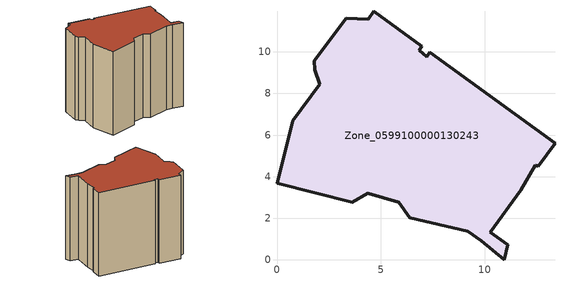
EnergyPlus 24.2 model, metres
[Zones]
Zone_0599100000130243
 floor ground (C_G): 11.74,3.35 10.26,1.32 11.11,0.72 10.94,0 9.84,0.9 9.17,1.36 6.4,2.02 5.85,2.77 4.36,3.2 3.63,2.77 0,3.69 0.76,6.68 2.06,8.43 1.81,9.14 1.8,9.57 3.33,11.63 4.4,11.58 4.66,11.95 6.97,10.27 6.85,10.07 7.21,9.77 7.37,9.98 13.38,5.59 12.58,4.5 12.44,4.54 z0
 wall outside (C_F): 3.63,2.77 4.36,3.2 5.85,2.77 6.4,2.02 9.17,1.36 9.84,0.9 10.94,0 11.11,0.72 10.26,1.32 11.74,3.35 12.44,4.54 12.58,4.5 13.38,5.59 7.37,9.98 7.21,9.77 6.85,10.07 6.97,10.27 4.66,11.95 4.4,11.58 3.33,11.63 1.8,9.57 1.81,9.14 2.06,8.43 0.76,6.68 0,3.69 3.63,2.77 z0:10.78
 roof outside (C_R): 10.26,1.32 11.74,3.35 12.44,4.54 12.58,4.5 13.38,5.59 7.37,9.98 7.21,9.77 6.85,10.07 6.97,10.27 4.66,11.95 4.4,11.58 3.33,11.63 1.8,9.57 1.81,9.14 2.06,8.43 0.76,6.68 0,3.69 3.63,2.77 4.36,3.2 5.85,2.77 6.4,2.02 9.17,1.36 9.84,0.9 10.94,0 11.11,0.72 z10.78
[BUILDING]
Pand.0599100000130243: North Axis=0; Terrain=City; Loads Convergence Tolerance Value=0.04; Temperature Convergence Tolerance Value=0.4; Solar Distribution=FullExterior; Maximum Number of Warmup Days=25; Minimum Number of Warmup Days=1
[Site:Location]
Rotterdam.The.Hague.AP_ZH_NLD Design_Conditions: Latitude=51.96; Longitude=4.45; Time Zone=1; Elevation=-4.5
[SITE:GROUNDTEMPERATURE:BUILDINGSURFACE]
18, 18, 18, 18, 18, 18, 18, 18, 18, 18, 18, 18
[MATERIAL] Thermal Absorptance=0.9; Solar Absorptance=0.7; Visible Absorptance=0.7
Name | Roughness | Thickness | Conductivity | Density | Specific Heat
G.TC.1946 | MediumSmooth | 0.15 | 1 | 540 | 1210
F.TC.1946 | Rough | 0.3 | 0.857143 | 1920 | 840
R.TC.1946 | MediumRough | 0.2 | 0.909091 | 1500 | 1000
[CONSTRUCTION]
C_G: G.TC.1946
C_F: F.TC.1946
C_R: R.TC.1946
[ZONE]
Zone_0599100000130243: Type=1; Multiplier=1; Ceiling Height=Autocalculate; Volume=Autocalculate; Floor Area=autocalculate; Part of Total Floor Area=Yes
[ZONEINFILTRATION:DESIGNFLOWRATE]
Infil_Zone_0599100000130243: Zone or ZoneList or Space or SpaceList=Zone_0599100000130243; Schedule=AlwaysOn; Design Flow Rate Calculation Method=Flow/Area; Flow Rate per Floor Area=0.003; Constant Term Coefficient=1; Temperature Term Coefficient=0; Velocity Term Coefficient=0; Velocity Squared Term Coefficient=0
[HVACTEMPLATE:ZONE:IDEALLOADSAIRSYSTEM]
Zone_0599100000130243: Maximum Heating Supply Air Temperature=50; Minimum Cooling Supply Air Temperature=13; Maximum Heating Supply Air Humidity Ratio=0.0156; Minimum Cooling Supply Air Humidity Ratio=0.0077; Heating Limit=NoLimit; Cooling Limit=NoLimit; Dehumidification Control Type=ConstantSensibleHeatRatio; Cooling Sensible Heat Ratio=0.7; Dehumidification Setpoint=60; Humidification Control Type=None; Humidification Setpoint=30; Outdoor Air Method=None; Outdoor Air Flow Rate per Person=0.00944; Outdoor Air Flow Rate per Zone Floor Area=0; Outdoor Air Flow Rate per Zone=0; Demand Controlled Ventilation Type=None; Outdoor Air Economizer Type=NoEconomizer; Heat Recovery Type=None; Sensible Heat Recovery Effectiveness=0.7; Latent Heat Recovery Effectiveness=0.65
[ZONECONTROL:THERMOSTAT]
ThermostatControl_Zone_0599100000130243: Zone or ZoneList=Zone_0599100000130243; Control Type Schedule=DualSetpointControlType; Control 1=Thermostat_Zone_0599100000130243; Temperature Difference Between Cutout And Setpoint=0
[THERMOSTATSETPOINT:DUALSETPOINT]
Thermostat_Zone_0599100000130243: Heating Setpoint Temperature Schedule=HeatingSetpoint_Zone_0599100000130243; Cooling Setpoint Temperature Schedule=CoolingSetpoint_Zone_0599100000130243
[SCHEDULE:COMPACT]
HeatingSetpoint_Zone_0599100000130243: Through: 12/31, For: AllDays, Until: 24:00, 21
CoolingSetpoint_Zone_0599100000130243: Through: 12/31, For: AllDays, Until: 24:00, 24
DualSetpointControlType: Through: 12/31, For: AllDays, Until: 24:00, 4
AlwaysOn: Through: 12/31, For: AllDays, Until: 24:00, 1
